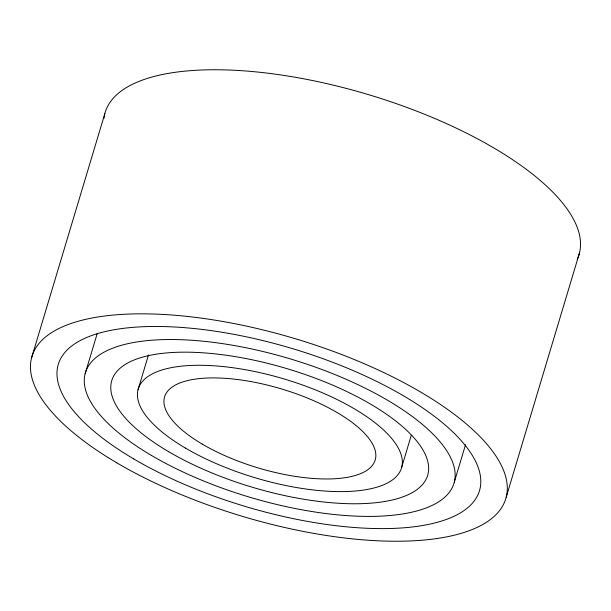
<?xml version="1.0" encoding="UTF-8"?>
<svg xmlns="http://www.w3.org/2000/svg" width="611" height="611" viewBox="0 0 611 611"><rect width="100%" height="100%" fill="white"/><g stroke="black" fill="none" stroke-linecap="round" stroke-linejoin="round"><path stroke-width="0.92" d="M31.589 357.817L104.817 113.745M85.15 373.741L97.218 333.514M138.055 389.711L148.473 354.976M401.717 467.178L411.318 435.185M454.286 482.194L465.529 444.709M506.183 497.255L579.411 253.183M103.946 118.412A247.356 92.658 16.7 0 1 367.547 94.354A247.356 92.658 16.7 0 1 577.166 259.408M185.4 448.062A137.422 51.477 16.7 0 0 400.472 470.638A137.422 51.477 16.7 0 0 223.779 366.631A137.422 51.477 16.7 0 0 185.4 448.062M202.302 444.136A109.934 41.181 16.7 0 0 374.352 462.199A109.934 41.181 16.7 0 0 233.005 378.996A109.934 41.181 16.7 0 0 202.302 444.136M151.444 455.432A192.389 72.067 16.7 0 0 452.537 487.036A192.389 72.067 16.7 0 0 205.174 341.427A192.389 72.067 16.7 0 0 151.444 455.432M168.338 451.506A164.901 61.772 16.7 0 0 426.417 478.596A164.901 61.772 16.7 0 0 214.392 353.792A164.901 61.772 16.7 0 0 168.338 451.506M116.816 462.848A247.356 92.658 16.7 0 0 503.938 503.487A247.356 92.658 16.7 0 0 185.904 316.277A247.356 92.658 16.7 0 0 116.816 462.848M133.717 458.922A219.868 82.363 16.7 0 0 477.825 495.047A219.868 82.363 16.7 0 0 195.123 328.642A219.868 82.363 16.7 0 0 133.717 458.922"/></g></svg>
